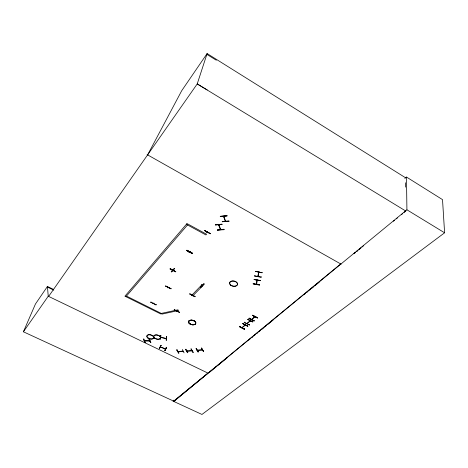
<?xml version="1.0" encoding="UTF-8"?>
<svg xmlns="http://www.w3.org/2000/svg" width="468" height="468" viewBox="0 0 468 468"><rect width="100%" height="100%" fill="white"/><g stroke="black" fill="none" stroke-linecap="round" stroke-linejoin="round"><path stroke-width="0.7" d="M153.446 303.381L153.744 303.065M170.99 288.838L165.643 286.077M202.24 285.427L201.614 285.31M217.316 230.034L223.926 229.256M223.891 229.431L217.287 230.063L223.967 229.706M228.987 221.37L222.23 221.721L228.946 220.814M172.897 270.217L173.417 269.954L173.125 270.323M176.851 310.945L177.161 310.635M177.325 310.775L176.881 310.916L177.132 310.664M189.645 251.702L190.189 251.527M189.838 251.807L189.967 251.351M160.302 338.949L160.582 335.65L160.272 338.972L160.647 338.785M160.577 339.037L160.928 335.492M161.273 337.563L160.787 337.475L166.257 338.586M165.701 338.469L166.269 338.469M166.421 340.218L166.479 336.825L166.415 340.23L166.111 340.166L166.491 336.627M262.103 272.68L255.61 271.493M260.471 280.642L254.06 279.449M252.445 315.169L257.529 317.801M254.212 320.621L253.984 321.036L248.917 318.415L254.142 320.867L249.146 318.006M252.702 321.902L247.648 319.299M259.646 284.62L259.553 285.117L253.194 283.936L253.282 283.45M260.454 280.724L254.042 279.548L260.5 280.455M261.255 276.764L261.162 277.267L254.721 276.056M249.21 325.084L249.438 324.669M245.326 325.125L244.776 325.318L245.267 325.172M242.752 323.511L247.777 326.079M239.569 326.255L239.347 326.664L244.349 329.209L244.571 328.799M254.808 275.582L254.715 276.085M246.964 323.686C256.072 316.204 243.67 325.868 247.116 323.318M249.38 324.886L244.179 322.493L244.407 322.089M254.756 275.874L261.202 277.062M257.318 280.543L257.084 280.133L256.306 284.281M258.225 276.009L257.88 276.377L258.64 272.224M256.318 283.895C257.254 285.269 256.499 281.063 257.353 280.197M258.716 272.189L258.131 276.459M258.617 272.563L258.95 272.189M191.944 350.661L186.82 351.029L187.387 351M203.416 351.567L201.515 347.935M196.314 348.327L195.969 348.601L197.946 351.965L198.292 351.696M225.658 221.393L225.664 220.457M223.926 229.209L223.961 229.741M225.424 221.417L225.295 220.516M223.839 216.538L223.651 216.772M224.096 216.269L223.991 216.848L223.552 216.298M223.686 216.766L223.821 216.286L223.991 216.778M191.038 348.789L193.261 352.369M197.215 350.21L202.404 349.824M187.879 352.539L185.819 349.368L187.574 352.79L185.556 349.438M218.685 224.318C217.942 224.874 219.755 225.207 218.673 225.248M220.709 229.741L218.913 224.301M219.018 224.4L218.802 224.769M203.826 283.655L204.06 284.076L200.918 287.188L200.684 286.773M173.452 400.175L173.107 401.591L207.944 373.101L48.233 296.226L47.432 286.463L53.352 289.335M185.901 349.175L185.556 349.45M404.838 178.466L406.481 177.039L442.523 199.625L444.6 232.795L201.954 414.449L173.727 401.427L340.716 263.94M201.726 284.784L201.597 285.269M201.878 285.07L202.925 285.615L192.775 295.834L191.745 295.308L201.971 284.679M184.07 352.854L182.321 349.491M189.821 293.775L195.092 296.507M202.474 349.941L197.309 350.345M177.009 349.654L176.664 349.929L178.723 353.252L176.927 349.848L179.028 353.001M207.382 231.771L206.926 232.555M174.231 309.798L179.349 312.443L179.572 312.039M186.638 250.368L192.284 253.404M165.052 350.386L166.573 347.537L165.046 350.397L164.824 350.046M166.362 347.227L166.59 347.572M174.429 309.43L174.207 309.839M161.115 345.402L159.243 348.391L159.6 348.239M159.278 348.368L161.074 345.413M165.666 285.895L171.013 288.657M175.81 271.452L175.57 271.89L170.083 268.971L175.734 271.668M186.475 223.926L186.363 224.324L205.914 234.948L206.569 234.222L187.001 223.575L124.921 296.18L160.752 313.958L161.273 313.42L177.934 309.816L178.519 310.536L161.864 314.122L161.273 313.42L126.471 296.092M171.259 271.762L171.534 271.943L174.599 268.433M150.614 342.295L150.836 342.547L149.035 338.873M170.206 268.837L175.705 271.721L170.282 268.603L170.071 269.001M156.213 304.487L155.984 304.902M145.045 342.506L143.454 339.084L145.027 342.529L145.39 342.284M143.781 338.867L145.255 342.5M151 301.854L150.772 302.264M405.411 177.682L207.113 53.551L197.221 83.93L48.631 296.419L48.233 296.226L23.4 331.789L173.786 401.187M144.489 340.768L144.951 340.751M149.198 340.897L149.731 340.78M244.349 329.203L239.517 326.465L244.524 329.062M244.349 322.306L249.391 324.932M174.359 309.64L179.507 312.296M192.389 253.457L186.755 250.38M186.562 250.632L186.907 250.193L192.559 253.235L192.219 253.668M155.99 304.89L150.784 302.234L156.107 304.75M23.4 331.789L35.445 304.013L47.432 286.463M153.469 303.352L153.925 303.153L153.709 303.428M172.932 270.135L173.195 269.89M167.86 287.732C168.86 287.1 167.585 288.428 168.176 287.487M168.334 287.662L167.889 287.797M189.452 252.293L188.949 252.381M207.201 232.274L206.885 232.649L207.47 232.344M147.613 154.873L181.713 90.704L207.113 53.551M159.535 348.49L161.05 345.653M160.313 347.028L165.496 348.941M192.003 295.659L192.301 295.355M192.453 295.524L191.968 295.688L192.184 295.39M164.759 350.298L166.351 347.426L165.046 350.368M257.88 276.026L258.207 276.085M207.459 232.456L207.219 232.719M197.268 350.204L197.824 350.316M201.924 349.842L202.363 349.801M245.103 325.044L241.974 327.717L245.273 325.131M252.047 319.381L251.72 319.626M254.528 316.947L255.031 316.795M254.99 316.865L251.819 319.58M186.872 250.251L192.564 253.276M221.99 224.377L215.391 224.985M220.305 216.526L227.015 215.853M144.542 340.768L149.783 340.897L144.6 340.885M125.951 296.694L187.516 224.95M160.553 335.667L160.857 335.743M204.645 230.478L210.465 233.684L204.639 230.461M189.265 252.135L189.23 252.533M171.229 271.785L174.236 268.509M189.171 252.556L189.458 252.24M171.51 271.861L174.459 268.62M165.59 286.153L171.101 288.744M189.756 294.033L195.027 296.77M203.843 283.924L200.626 287.03L204.06 284.064M200.708 287.036L204.042 284.029M192.208 295.782L192.488 295.448M225.219 220.919L225.558 220.925M220.68 229.689L220.475 229.203M248.917 318.427L254.124 320.89M252.398 315.432L257.488 318.065M249.889 321.224L250.216 320.908M247.648 319.486L252.831 321.99M252.451 315.356L257.663 317.889L252.574 315.251M247.73 326.342L242.757 323.704M173.727 401.427L406.92 209.799L406.481 177.039M209.424 372.347L213.361 369.112M214.49 368.187L216.175 366.801M217.304 365.877L227.436 357.552M248.824 339.984L249.947 339.06M251.638 337.674L252.761 336.749M253.89 335.825L255.013 334.901M256.704 333.514L257.827 332.59M259.518 331.204L260.641 330.279M261.77 329.355L263.455 327.969M264.584 327.044L266.269 325.658M267.398 324.733L273.025 320.112M303.984 294.682L305.107 293.758M306.797 292.371L307.926 291.447M309.611 290.061L310.74 289.136M311.863 288.212L313.554 286.825M314.677 285.901L319.182 282.204M354.071 253.551L355.194 252.626M356.879 251.24L358.008 250.316L356.92 251.263M359.131 249.391L360.816 248.011M361.945 247.086L363.63 245.7M393.436 221.218L394.565 220.293M396.25 218.907L397.373 217.983M401.31 214.754L402.439 213.829M404.124 212.443L405.247 211.518M354.1 253.568L355.23 252.65M359.172 249.421L360.863 248.04M254.744 317.105C255.206 315.485 250.807 320.516 251.854 319.217M204.498 230.607L210.313 233.813M186.603 250.555L192.254 253.592M250.041 320.82L249.666 321.077L249.947 321.177M189.803 293.962L195.068 296.7M178.039 351.491L183.023 351.135M160.372 347.045L165.496 348.824M226.945 215.66L220.206 216.333L227.033 215.959L226.939 215.654M223.856 216.38L223.552 216.409L225.319 221.317M225.219 220.849L225.523 220.931M201.462 348.186L203.703 351.544M183.041 351.257L178.016 351.632M187.013 351.187L191.962 350.784L191.47 350.836M148.964 339.119L149.257 339.119M166.421 336.878L166.731 336.913M160.781 337.346L166.21 338.458M201.515 348.145L203.498 351.526M193.032 352.345L191.032 348.976L192.98 352.392M149.023 339.078L150.626 342.517M149.257 339.107L150.836 342.523M201.79 285.141L202.147 285.351M220.405 229.712L218.591 224.839M48.251 296.197L48.654 296.396M47.215 286.966L53.767 290.142M239.37 326.617L244.366 329.168M242.874 323.599L247.911 326.19M174.219 268.533L174.523 268.696M147.116 154.592L341.131 264.174M207.23 89.95L197.221 83.93L405.815 211.056M406.92 209.799L444.6 232.795M206.844 54.382L216.333 60.237M198.233 351.948L196.238 348.52L198.169 351.918M220.58 229.302L220.217 229.338M222.206 221.721L228.987 221.311M223.803 216.333L225.652 221.282M405.475 182.76L405.528 187.112M259.605 284.848L253.229 283.737L259.605 284.848M255.639 271.323L262.086 272.762L255.639 271.323M221.908 224.178L215.28 224.81L221.996 224.47L221.908 224.178M189.645 323.716A3.668 2.2 13.5 0 0 195.665 323.593A3.691 2.211 13.5 0 0 191.213 320.188A3.691 2.211 13.5 0 0 189.628 323.727A3.674 2.205 13.5 0 0 195.671 323.604A3.668 2.2 13.5 0 0 191.219 320.2A3.674 2.205 13.5 0 0 189.639 323.727A3.691 2.211 13.5 0 0 195.682 323.599A3.674 2.205 13.5 0 0 191.213 320.2A3.668 2.2 13.5 0 0 189.645 323.716M189.657 323.604A3.691 2.211 13.5 0 0 195.712 323.482A3.691 2.211 13.5 0 0 191.242 320.065A3.691 2.211 13.5 0 0 189.657 323.604M147.982 338.06A3.516 2.018 15.5 0 0 153.639 337.978A3.516 2.018 15.5 0 0 149.216 334.784A3.516 2.018 15.5 0 0 147.982 338.06M147.999 337.954A3.539 2.03 15.5 0 0 153.691 337.873A3.539 2.03 15.5 0 0 149.245 334.655A3.539 2.03 15.5 0 0 147.999 337.954M154.826 338.276A3.528 2.03 15.1 0 0 160.512 338.194A3.528 2.03 15.1 0 0 156.107 334.994A3.528 2.03 15.1 0 0 154.826 338.276M154.844 338.165A3.545 2.042 15.1 0 0 160.565 338.089A3.545 2.042 15.1 0 0 156.136 334.866A3.545 2.042 15.1 0 0 154.844 338.165M230.671 285.147A3.984 2.586 11.4 0 0 237.317 284.901A3.984 2.586 11.4 0 0 232.684 281.046A3.984 2.586 11.4 0 0 230.671 285.147M230.677 285.035A4.007 2.597 11.4 0 0 237.364 284.79A4.007 2.597 11.4 0 0 232.701 280.917A4.007 2.597 11.4 0 0 230.677 285.035"/></g></svg>
